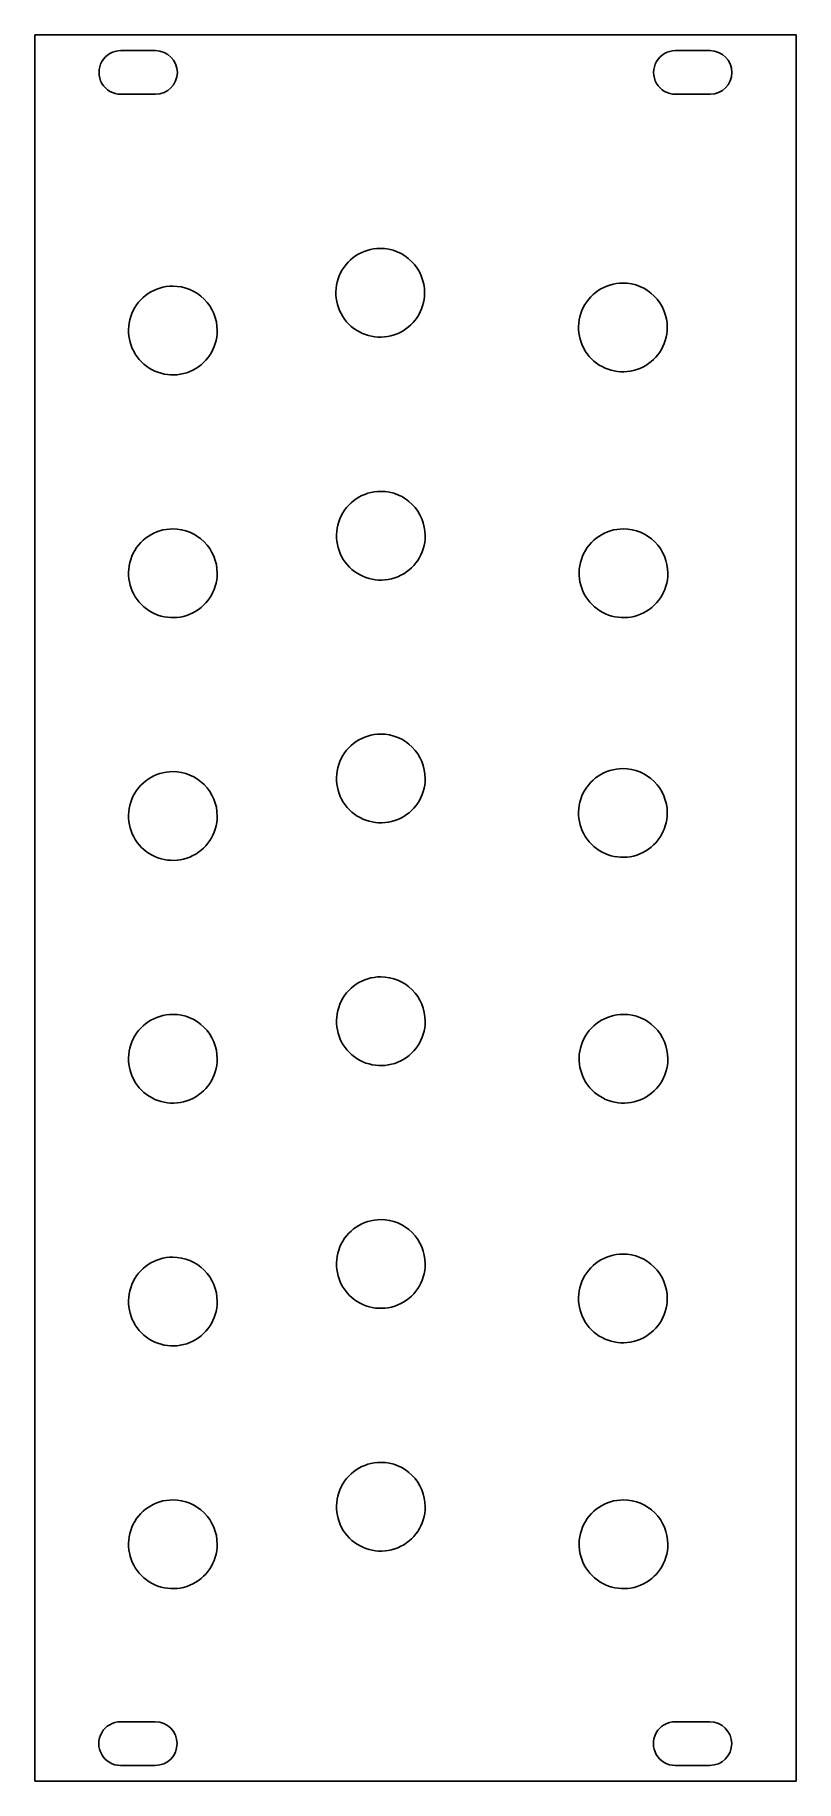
# Model space of a CAD drawing. Header units: millimetres. Extents: x 0 to 56, y 0 to 128.
import ezdxf

# ---------------------------------------------------------------- set-up
doc = ezdxf.new("R2010")
doc.units = ezdxf.units.MM
doc.layers.add('Cut', color=7, linetype='CONTINUOUS')

msp = doc.modelspace()

# ---------------------------------------------------------------- linework, layer by layer
at = {"layer": 'Cut', "color": 7}
for points in [[(0.05248, 127.947517), (55.827516, 127.947517), (55.827516, 0.052477), (0.05248, 0.052477)], [(25.35497, 112.312519)], [(10.15998, 109.547519)], [(43.13497, 109.772522)], [(25.39999, 94.51752)], [(10.15998, 91.76752)], [(43.17999, 91.76752)], [(25.39999, 76.737518)], [(43.13497, 74.212518)], [(10.15998, 73.987518)], [(25.39999, 58.957518)], [(10.15998, 56.207514)], [(43.17999, 56.207514)], [(25.39999, 41.177515)], [(10.15998, 38.427515)], [(43.13497, 38.652523)], [(25.39999, 23.397514)], [(10.15998, 20.647514)], [(43.17999, 20.647514)]]:
    msp.add_lwpolyline(points, close=True, dxfattribs=at)
for points in [[(8.8904, 126.79752), (6.3504, 126.79752)], [(49.5304, 126.79752), (46.9904, 126.79752)], [(6.3504, 123.59752), (8.8904, 123.59752)], [(46.9904, 123.59752), (49.5304, 123.59752)], [(8.8718, 4.39752), (6.3318, 4.39752)], [(49.5118, 4.39752), (46.9718, 4.39752)], [(6.3318, 1.19752), (8.8718, 1.19752)], [(46.9718, 1.19752), (49.5118, 1.19752)]]:
    msp.add_lwpolyline(points, dxfattribs=at)
for points in [[(6.3504, 126.79752), (5.778585, 126.797806), (5.250083, 126.49291), (4.964093, 125.997751)], [(10.4896, 125.19752), (10.4896, 126.080863), (9.773743, 126.797078), (8.8904, 126.79752)], [(46.9904, 126.79752), (46.418585, 126.797806), (45.890083, 126.49291), (45.604093, 125.997751)], [(51.1296, 125.19752), (51.1296, 126.080863), (50.413743, 126.797078), (49.5304, 126.79752)], [(4.964093, 125.997751), (4.678102, 125.502592), (4.678102, 124.892448), (4.964093, 124.397289)], [(45.604093, 125.997751), (45.318102, 125.502592), (45.318102, 124.892448), (45.604093, 124.397289)], [(4.964093, 124.397289), (5.250083, 123.90213), (5.778585, 123.597234), (6.3504, 123.59752)], [(8.8904, 123.59752), (9.773743, 123.597962), (10.4896, 124.314177), (10.4896, 125.19752)], [(45.604093, 124.397289), (45.890083, 123.90213), (46.418585, 123.597234), (46.9904, 123.59752)], [(49.5304, 123.59752), (50.413743, 123.597962), (51.1296, 124.314177), (51.1296, 125.19752)], [(25.35497, 112.312519), (24.040468, 112.312519), (22.8554, 111.520682), (22.352362, 110.30624)], [(27.653067, 111.360616), (27.043574, 111.970109), (26.216924, 112.312519), (25.35497, 112.312519)], [(28.60497, 109.062519), (28.60497, 109.924473), (28.26256, 110.751123), (27.653067, 111.360616)], [(22.352362, 110.30624), (21.849323, 109.091798), (22.127379, 107.693915), (23.056873, 106.764422)], [(10.15998, 109.547519), (8.845478, 109.547519), (7.66041, 108.755682), (7.157372, 107.54124)], [(12.458077, 108.595616), (11.848584, 109.205109), (11.021934, 109.547519), (10.15998, 109.547519)], [(26.598691, 106.059911), (27.813133, 106.562949), (28.60497, 107.748017), (28.60497, 109.062519)], [(43.13497, 109.772522), (41.820468, 109.772522), (40.6354, 108.980685), (40.132362, 107.766243)], [(45.433067, 108.820619), (44.823574, 109.430112), (43.996924, 109.772522), (43.13497, 109.772522)], [(46.38497, 106.522522), (46.38497, 107.384476), (46.04256, 108.211126), (45.433067, 108.820619)], [(7.157372, 107.54124), (6.654333, 106.326798), (6.932389, 104.928915), (7.861883, 103.999422)], [(13.40998, 106.297519), (13.40998, 107.159473), (13.06757, 107.986123), (12.458077, 108.595616)], [(40.132362, 107.766243), (39.629323, 106.551801), (39.907379, 105.153918), (40.836873, 104.224425)], [(11.403701, 103.294911), (12.618143, 103.797949), (13.40998, 104.983017), (13.40998, 106.297519)], [(23.056873, 106.764422), (23.986366, 105.834928), (25.384249, 105.556872), (26.598691, 106.059911)], [(44.378691, 103.519914), (45.593133, 104.022952), (46.38497, 105.20802), (46.38497, 106.522522)], [(7.861883, 103.999422), (8.791376, 103.069928), (10.189259, 102.791872), (11.403701, 103.294911)], [(40.836873, 104.224425), (41.766366, 103.294931), (43.164249, 103.016875), (44.378691, 103.519914)], [(25.39999, 94.51752), (24.085488, 94.51752), (22.90042, 93.725683), (22.397382, 92.511241)], [(27.698087, 93.565617), (27.088594, 94.17511), (26.261944, 94.51752), (25.39999, 94.51752)], [(28.64999, 91.26752), (28.64999, 92.129474), (28.30758, 92.956124), (27.698087, 93.565617)], [(22.397382, 92.511241), (21.894343, 91.296799), (22.172399, 89.898916), (23.101893, 88.969423)], [(10.15998, 91.76752), (8.845478, 91.76752), (7.66041, 90.975683), (7.157372, 89.761241)], [(12.458077, 90.815617), (11.848584, 91.42511), (11.021934, 91.76752), (10.15998, 91.76752)], [(13.40998, 88.51752), (13.40998, 89.379474), (13.06757, 90.206124), (12.458077, 90.815617)], [(26.643711, 88.264912), (27.858153, 88.76795), (28.64999, 89.953018), (28.64999, 91.26752)], [(43.17999, 91.76752), (41.865488, 91.76752), (40.68042, 90.975683), (40.177382, 89.761241)], [(45.478087, 90.815617), (44.868594, 91.42511), (44.041944, 91.76752), (43.17999, 91.76752)], [(46.42999, 88.51752), (46.42999, 89.379474), (46.08758, 90.206124), (45.478087, 90.815617)], [(7.157372, 89.761241), (6.654333, 88.546799), (6.932389, 87.148916), (7.861883, 86.219423)], [(40.177382, 89.761241), (39.674343, 88.546799), (39.952399, 87.148916), (40.881893, 86.219423)], [(11.403701, 85.514912), (12.618143, 86.01795), (13.40998, 87.203018), (13.40998, 88.51752)], [(23.101893, 88.969423), (24.031386, 88.039929), (25.429269, 87.761873), (26.643711, 88.264912)], [(44.423711, 85.514912), (45.638153, 86.01795), (46.42999, 87.203018), (46.42999, 88.51752)], [(7.861883, 86.219423), (8.791376, 85.289929), (10.189259, 85.011873), (11.403701, 85.514912)], [(40.881893, 86.219423), (41.811386, 85.289929), (43.209269, 85.011873), (44.423711, 85.514912)], [(25.39999, 76.737518), (24.085488, 76.737518), (22.90042, 75.945681), (22.397382, 74.731239)], [(27.698087, 75.785615), (27.088594, 76.395108), (26.261944, 76.737518), (25.39999, 76.737518)], [(28.64999, 73.487518), (28.64999, 74.349472), (28.30758, 75.176122), (27.698087, 75.785615)], [(22.397382, 74.731239), (21.894343, 73.516797), (22.172399, 72.118914), (23.101893, 71.189421)], [(43.13497, 74.212518), (41.820468, 74.212518), (40.6354, 73.420681), (40.132362, 72.206239)], [(45.433067, 73.260615), (44.823574, 73.870108), (43.996924, 74.212518), (43.13497, 74.212518)], [(10.15998, 73.987518), (8.845478, 73.987518), (7.66041, 73.195681), (7.157372, 71.981239)], [(12.458077, 73.035615), (11.848584, 73.645108), (11.021934, 73.987518), (10.15998, 73.987518)], [(13.40998, 70.737518), (13.40998, 71.599472), (13.06757, 72.426122), (12.458077, 73.035615)], [(26.643711, 70.48491), (27.858153, 70.987948), (28.64999, 72.173016), (28.64999, 73.487518)], [(46.38497, 70.962518), (46.38497, 71.824472), (46.04256, 72.651122), (45.433067, 73.260615)], [(7.157372, 71.981239), (6.654333, 70.766797), (6.932389, 69.368914), (7.861883, 68.439421)], [(40.132362, 72.206239), (39.629323, 70.991797), (39.907379, 69.593914), (40.836873, 68.664421)], [(11.403701, 67.73491), (12.618143, 68.237948), (13.40998, 69.423016), (13.40998, 70.737518)], [(23.101893, 71.189421), (24.031386, 70.259927), (25.429269, 69.981871), (26.643711, 70.48491)], [(44.378691, 67.95991), (45.593133, 68.462948), (46.38497, 69.648016), (46.38497, 70.962518)], [(7.861883, 68.439421), (8.791376, 67.509927), (10.189259, 67.231871), (11.403701, 67.73491)], [(40.836873, 68.664421), (41.766366, 67.734927), (43.164249, 67.456871), (44.378691, 67.95991)], [(25.39999, 58.957518), (24.085488, 58.957518), (22.90042, 58.165681), (22.397382, 56.951239)], [(27.698087, 58.005615), (27.088594, 58.615108), (26.261944, 58.957518), (25.39999, 58.957518)], [(28.64999, 55.707518), (28.64999, 56.569471), (28.30758, 57.396122), (27.698087, 58.005615)], [(22.397382, 56.951239), (21.894343, 55.736797), (22.172399, 54.338914), (23.101893, 53.409421)], [(10.15998, 56.207514), (8.845478, 56.207514), (7.66041, 55.415677), (7.157372, 54.201235)], [(12.458077, 55.255611), (11.848584, 55.865104), (11.021934, 56.207514), (10.15998, 56.207514)], [(13.40998, 52.957514), (13.40998, 53.819468), (13.06757, 54.646118), (12.458077, 55.255611)], [(26.643711, 52.704909), (27.858153, 53.207948), (28.64999, 54.393015), (28.64999, 55.707518)], [(43.17999, 56.207514), (41.865488, 56.207514), (40.68042, 55.415677), (40.177382, 54.201235)], [(45.478087, 55.255611), (44.868594, 55.865104), (44.041944, 56.207514), (43.17999, 56.207514)], [(46.42999, 52.957514), (46.42999, 53.819468), (46.08758, 54.646118), (45.478087, 55.255611)], [(7.157372, 54.201235), (6.654333, 52.986793), (6.932389, 51.588911), (7.861883, 50.659417)], [(40.177382, 54.201235), (39.674343, 52.986793), (39.952399, 51.588911), (40.881893, 50.659417)], [(11.403701, 49.954906), (12.618143, 50.457944), (13.40998, 51.643012), (13.40998, 52.957514)], [(23.101893, 53.409421), (24.031386, 52.479927), (25.429269, 52.201871), (26.643711, 52.704909)], [(44.423711, 49.954906), (45.638153, 50.457944), (46.42999, 51.643012), (46.42999, 52.957514)], [(7.861883, 50.659417), (8.791376, 49.729924), (10.189259, 49.451867), (11.403701, 49.954906)], [(40.881893, 50.659417), (41.811386, 49.729924), (43.209269, 49.451867), (44.423711, 49.954906)], [(25.39999, 41.177515), (24.085488, 41.177515), (22.90042, 40.385678), (22.397382, 39.171236)], [(27.698087, 40.225612), (27.088594, 40.835105), (26.261944, 41.177515), (25.39999, 41.177515)], [(28.64999, 37.927515), (28.64999, 38.789469), (28.30758, 39.616119), (27.698087, 40.225612)], [(10.15998, 38.427515), (8.845478, 38.427515), (7.66041, 37.635678), (7.157372, 36.421236)], [(12.458077, 37.475612), (11.848584, 38.085105), (11.021934, 38.427515), (10.15998, 38.427515)], [(22.397382, 39.171236), (21.894343, 37.956794), (22.172399, 36.558911), (23.101893, 35.629418)], [(43.13497, 38.652523), (41.820468, 38.652523), (40.6354, 37.860686), (40.132362, 36.646244)], [(45.433067, 37.70062), (44.823574, 38.310113), (43.996924, 38.652523), (43.13497, 38.652523)], [(13.40998, 35.177515), (13.40998, 36.039469), (13.06757, 36.866119), (12.458077, 37.475612)], [(26.643711, 34.924907), (27.858153, 35.427945), (28.64999, 36.613013), (28.64999, 37.927515)], [(46.38497, 35.402523), (46.38497, 36.264477), (46.04256, 37.091127), (45.433067, 37.70062)], [(7.157372, 36.421236), (6.654333, 35.206794), (6.932389, 33.808911), (7.861883, 32.879418)], [(40.132362, 36.646244), (39.629323, 35.431802), (39.907379, 34.033919), (40.836873, 33.104426)], [(11.403701, 32.174907), (12.618143, 32.677945), (13.40998, 33.863013), (13.40998, 35.177515)], [(23.101893, 35.629418), (24.031386, 34.699924), (25.429269, 34.421868), (26.643711, 34.924907)], [(44.378691, 32.399915), (45.593133, 32.902953), (46.38497, 34.088021), (46.38497, 35.402523)], [(7.861883, 32.879418), (8.791376, 31.949924), (10.189259, 31.671868), (11.403701, 32.174907)], [(40.836873, 33.104426), (41.766366, 32.174932), (43.164249, 31.896876), (44.378691, 32.399915)], [(25.39999, 23.397514), (24.085488, 23.397514), (22.90042, 22.605677), (22.397382, 21.391235)], [(27.698087, 22.445611), (27.088594, 23.055104), (26.261944, 23.397514), (25.39999, 23.397514)], [(28.64999, 20.147514), (28.64999, 21.009468), (28.30758, 21.836118), (27.698087, 22.445611)], [(10.15998, 20.647514), (8.845478, 20.647514), (7.66041, 19.855677), (7.157372, 18.641235)], [(12.458077, 19.695611), (11.848584, 20.305104), (11.021934, 20.647514), (10.15998, 20.647514)], [(22.397382, 21.391235), (21.894343, 20.176793), (22.172399, 18.77891), (23.101893, 17.849417)], [(43.17999, 20.647514), (41.865488, 20.647514), (40.68042, 19.855677), (40.177382, 18.641235)], [(45.478087, 19.695611), (44.868594, 20.305104), (44.041944, 20.647514), (43.17999, 20.647514)], [(13.40998, 17.397514), (13.40998, 18.259468), (13.06757, 19.086118), (12.458077, 19.695611)], [(26.643711, 17.144906), (27.858153, 17.647944), (28.64999, 18.833012), (28.64999, 20.147514)], [(46.42999, 17.397514), (46.42999, 18.259468), (46.08758, 19.086118), (45.478087, 19.695611)], [(7.157372, 18.641235), (6.654333, 17.426793), (6.932389, 16.02891), (7.861883, 15.099417)], [(40.177382, 18.641235), (39.674343, 17.426793), (39.952399, 16.02891), (40.881893, 15.099417)], [(11.403701, 14.394906), (12.618143, 14.897944), (13.40998, 16.083012), (13.40998, 17.397514)], [(23.101893, 17.849417), (24.031386, 16.919923), (25.429269, 16.641867), (26.643711, 17.144906)], [(44.423711, 14.394906), (45.638153, 14.897944), (46.42999, 16.083012), (46.42999, 17.397514)], [(7.861883, 15.099417), (8.791376, 14.169923), (10.189259, 13.891867), (11.403701, 14.394906)], [(40.881893, 15.099417), (41.811386, 14.169923), (43.209269, 13.891867), (44.423711, 14.394906)], [(6.3318, 4.39752), (5.759985, 4.397806), (5.231483, 4.09291), (4.945493, 3.597751)], [(10.471, 2.79752), (10.471, 3.680863), (9.755143, 4.397078), (8.8718, 4.39752)], [(46.9718, 4.39752), (46.399985, 4.397806), (45.871483, 4.09291), (45.585493, 3.597751)], [(51.111, 2.79752), (51.111, 3.680863), (50.395143, 4.397078), (49.5118, 4.39752)], [(4.945493, 3.597751), (4.659502, 3.102592), (4.659502, 2.492448), (4.945493, 1.997289)], [(8.8718, 1.19752), (9.755143, 1.197962), (10.471, 1.914177), (10.471, 2.79752)], [(45.585493, 3.597751), (45.299502, 3.102592), (45.299502, 2.492448), (45.585493, 1.997289)], [(49.5118, 1.19752), (50.395143, 1.197962), (51.111, 1.914177), (51.111, 2.79752)], [(4.945493, 1.997289), (5.231483, 1.50213), (5.759985, 1.197234), (6.3318, 1.19752)], [(45.585493, 1.997289), (45.871483, 1.50213), (46.399985, 1.197234), (46.9718, 1.19752)]]:
    msp.add_open_spline(points, degree=3, dxfattribs=at)

doc.saveas('drawing.dxf')
